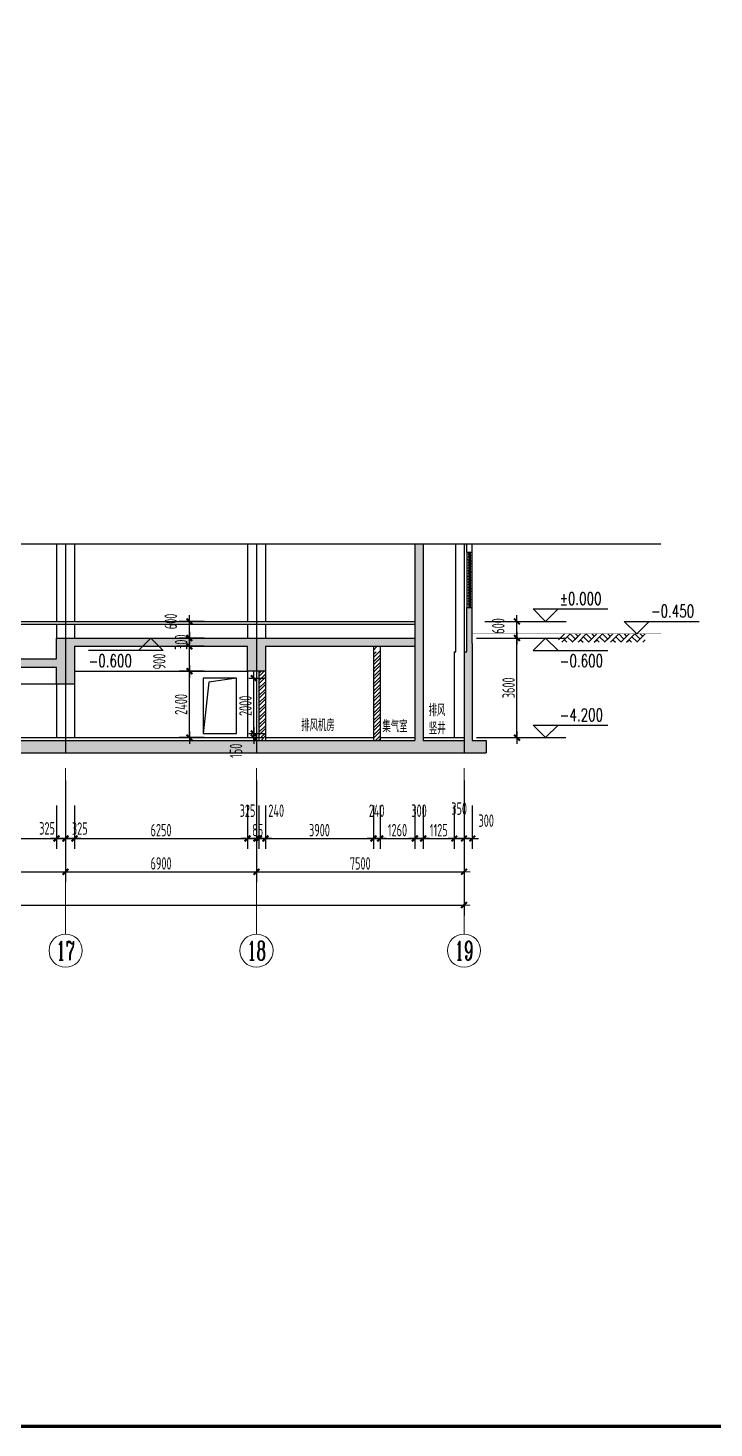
# Model space of a CAD drawing. Extents: x 1596194 to 1987057, y -212608 to 63160.
# Drawn here: x 1784077 to 1808872, y -212608 to -162004 of the extents above; entities that cross this region are included whole.
import ezdxf
from ezdxf.enums import TextEntityAlignment as Align

# ---------------------------------------------------------------- set-up
doc = ezdxf.new("R2010")
doc.units = 0
doc.header["$LTSCALE"] = 100
doc.header["$MEASUREMENT"] = 0
doc.layers.get('0').update_dxf_attribs({"linetype": 'CONTINUOUS'})
doc.layers.get('DEFPOINTS').update_dxf_attribs({"linetype": 'CONTINUOUS'})
for name, color, linetype in [('2-栏杆', 253, 'CONTINUOUS'), ('AXIS_TEXT', 7, 'CONTINUOUS'), ('brick', 5, 'CONTINUOUS'), ('COLUMN', 1, 'CONTINUOUS'), ('DOTE', 251, 'CONTINUOUS'), ('HA', 150, 'CONTINUOUS'), ('PUB_DIM', 3, 'CONTINUOUS'), ('PUB_TEXT', 30, 'CONTINUOUS'), ('WALL', 2, 'CONTINUOUS'), ('WINDOW', 4, 'CONTINUOUS')]:
    doc.layers.add(name, color=color, linetype=linetype)
doc.layers.add('AXIS', color=3, linetype='CONTINUOUS', lineweight=9)
doc.styles.add('_TCH_AXIS', font='COMPLEX.shx', dxfattribs={"width": 0.55})
doc.styles.add('_TCH_DIM', font='SIMPLEX', dxfattribs={"bigfont": 'GBCBIG'})
doc.styles.add('COMPLEX', font='COMPLEX.shx')
doc.styles.add('DIM_FONT', font='SYSZ.shx', dxfattribs={"width": 0.7, "bigfont": 'SYFS.shx'})
doc.dimstyles.new('DIMN150', dxfattribs={"dimscale": 1.5, "dimtxt": 300, "dimasz": 1, "dimexe": 250, "dimexo": 300, "dimgap": 30, "dimtad": 1, "dimdec": 0, "dimzin": 0, "dimdsep": 46, "dimtxsty": 'DIM_FONT', "dimblk": 'ARCHTICK', "dimcen": 0.09, "dimclrt": 7, "dimazin": 2, "dimtfac": 1, "dimtdec": 0, "dimtix": 1, "dimtmove": 2, "dimatfit": 3, "dimldrblk": 'DOT', "dimfxl": 0, "dimtolj": 1, "dimtzin": 0, "dimarcsym": 0})
pattern_1 = [(45, (15638.43, -94301), (-132.582521, 132.582521), [])]

# ---------------------------------------------------------------- blocks, each defined once
blk = doc.blocks.new('_archtick')
blk.add_line((-150, 0), (150, 0))
at = {"const_width": 50}
blk.add_lwpolyline([(-70, -70), (70, 70)], dxfattribs=at)
blk = doc.blocks.new('*D259')
at = {"layer": 'DEFPOINTS', "color": 0}
for p in [(1791611, -185504), (1792238, -185504), (1791611, -187504)]:
    blk.add_point(p, dxfattribs=at)
at = {"layer": 'PUB_DIM', "color": 0, "lineweight": -2}
for p, q in [((1792061, -185504), (1792613, -185504)), ((1792238, -187504), (1792238, -185504)), ((1792061, -187504), (1792613, -187504))]:
    blk.add_line(p, q, dxfattribs=at)
at = {"layer": 'PUB_DIM', "color": 0, "lineweight": -2, "xscale": 1.5, "yscale": 1.5, "zscale": 1.5}
for p, rotation in [((1792238, -185504), 90), ((1792238, -187504), 270)]:
    blk.add_blockref('_archtick', p, dxfattribs=dict(at, rotation=rotation))
at = {"layer": 'PUB_DIM', "color": 7, "insert": (1791936, -186504), "char_height": 450, "attachment_point": 5, "rotation": 90, "style": 'DIM_FONT'}
blk.add_mtext('\\A1;2000', dxfattribs=at)
blk = doc.blocks.new('_Dot')
at = {"color": 0, "linetype": 'ByBlock', "lineweight": -2}
blk.add_line((-0.5, 0), (-1, 0), dxfattribs=at)
at = {"color": 0, "linetype": 'ByBlock', "const_width": 0.5}
blk.add_lwpolyline([(-0.25, 0, 1), (0.25, 0, 1)], format="xyb", close=True, dxfattribs=at)
blk = doc.blocks.new('*D260')
at = {"layer": 'DEFPOINTS', "color": 0}
for p in [(1791611, -187504), (1791611, -187654), (1792238, -187504)]:
    blk.add_point(p, dxfattribs=at)
at = {"layer": 'PUB_DIM', "color": 0, "lineweight": -2}
for p, q in [((1792061, -187504), (1792613, -187504)), ((1792061, -187654), (1792613, -187654)), ((1792238, -187654), (1792238, -187504))]:
    blk.add_line(p, q, dxfattribs=at)
at = {"layer": 'PUB_DIM', "color": 0, "lineweight": -2, "xscale": 1.5, "yscale": 1.5, "zscale": 1.5}
for p, rotation in [((1792238, -187504), 90), ((1792238, -187654), 270)]:
    blk.add_blockref('_archtick', p, dxfattribs=dict(at, rotation=rotation))
at = {"layer": 'PUB_DIM', "color": 7, "insert": (1791593, -188128), "char_height": 450, "attachment_point": 5, "rotation": 90, "style": 'DIM_FONT'}
blk.add_mtext('\\A1;150', dxfattribs=at)
blk = doc.blocks.new('*D416')
at = {"layer": 'DEFPOINTS', "color": 0}
for p in [(1799836, -189654), (1800136, -189654), (1800136, -191300)]:
    blk.add_point(p, dxfattribs=at)
at = {"layer": 'PUB_DIM', "color": 0, "lineweight": -2}
for p, q in [((1799836, -190104), (1799836, -191675)), ((1800136, -190104), (1800136, -191675)), ((1799836, -191300), (1800136, -191300))]:
    blk.add_line(p, q, dxfattribs=at)
at = {"layer": 'PUB_DIM', "color": 0, "lineweight": -2, "xscale": 1.5, "yscale": 1.5, "zscale": 1.5, "rotation": 180}
blk.add_blockref('_archtick', (1799836, -191300), dxfattribs=at)
at = {"layer": 'PUB_DIM', "color": 0, "lineweight": -2, "xscale": 1.5, "yscale": 1.5, "zscale": 1.5}
blk.add_blockref('_archtick', (1800136, -191300), dxfattribs=at)
at = {"layer": 'PUB_DIM', "color": 7, "insert": (1800639, -190655), "char_height": 450, "attachment_point": 5, "style": 'DIM_FONT'}
blk.add_mtext('\\A1;300', dxfattribs=at)
blk = doc.blocks.new('*D417')
at = {"layer": 'DEFPOINTS', "color": 0}
for p in [(1799486, -189654), (1799836, -189654), (1799836, -191300)]:
    blk.add_point(p, dxfattribs=at)
at = {"layer": 'PUB_DIM', "color": 0, "lineweight": -2}
for p, q in [((1799486, -190104), (1799486, -191675)), ((1799836, -190104), (1799836, -191675)), ((1799486, -191300), (1799836, -191300))]:
    blk.add_line(p, q, dxfattribs=at)
at = {"layer": 'PUB_DIM', "color": 0, "lineweight": -2, "xscale": 1.5, "yscale": 1.5, "zscale": 1.5, "rotation": 180}
blk.add_blockref('_archtick', (1799486, -191300), dxfattribs=at)
at = {"layer": 'PUB_DIM', "color": 0, "lineweight": -2, "xscale": 1.5, "yscale": 1.5, "zscale": 1.5}
blk.add_blockref('_archtick', (1799836, -191300), dxfattribs=at)
at = {"layer": 'PUB_DIM', "color": 7, "insert": (1799661, -190220), "char_height": 450, "attachment_point": 5, "style": 'DIM_FONT'}
blk.add_mtext('\\A1;350', dxfattribs=at)
blk = doc.blocks.new('*D418')
at = {"layer": 'DEFPOINTS', "color": 0}
for p in [(1798361, -189654), (1799486, -189654), (1799486, -191300)]:
    blk.add_point(p, dxfattribs=at)
at = {"layer": 'PUB_DIM', "color": 0, "lineweight": -2}
for p, q in [((1798361, -190104), (1798361, -191675)), ((1799486, -190104), (1799486, -191675)), ((1798361, -191300), (1799486, -191300))]:
    blk.add_line(p, q, dxfattribs=at)
at = {"layer": 'PUB_DIM', "color": 0, "lineweight": -2, "xscale": 1.5, "yscale": 1.5, "zscale": 1.5, "rotation": 180}
blk.add_blockref('_archtick', (1798361, -191300), dxfattribs=at)
at = {"layer": 'PUB_DIM', "color": 0, "lineweight": -2, "xscale": 1.5, "yscale": 1.5, "zscale": 1.5}
blk.add_blockref('_archtick', (1799486, -191300), dxfattribs=at)
at = {"layer": 'PUB_DIM', "color": 7, "insert": (1798924, -190998), "char_height": 450, "attachment_point": 5, "style": 'DIM_FONT'}
blk.add_mtext('\\A1;1125', dxfattribs=at)
blk = doc.blocks.new('*D419')
at = {"layer": 'DEFPOINTS', "color": 0}
for p in [(1798061, -189654), (1798361, -189654), (1798361, -191300)]:
    blk.add_point(p, dxfattribs=at)
at = {"layer": 'PUB_DIM', "color": 0, "lineweight": -2}
for p, q in [((1798061, -190104), (1798061, -191675)), ((1798361, -190104), (1798361, -191675)), ((1798061, -191300), (1798361, -191300))]:
    blk.add_line(p, q, dxfattribs=at)
at = {"layer": 'PUB_DIM', "color": 0, "lineweight": -2, "xscale": 1.5, "yscale": 1.5, "zscale": 1.5, "rotation": 180}
blk.add_blockref('_archtick', (1798061, -191300), dxfattribs=at)
at = {"layer": 'PUB_DIM', "color": 0, "lineweight": -2, "xscale": 1.5, "yscale": 1.5, "zscale": 1.5}
blk.add_blockref('_archtick', (1798361, -191300), dxfattribs=at)
at = {"layer": 'PUB_DIM', "color": 7, "insert": (1798211, -190295), "char_height": 450, "attachment_point": 5, "style": 'DIM_FONT'}
blk.add_mtext('\\A1;300', dxfattribs=at)
blk = doc.blocks.new('*D420')
at = {"layer": 'DEFPOINTS', "color": 0}
for p in [(1796801, -189654), (1798061, -189654), (1798061, -191300)]:
    blk.add_point(p, dxfattribs=at)
at = {"layer": 'PUB_DIM', "color": 0, "lineweight": -2}
for p, q in [((1796801, -190104), (1796801, -191675)), ((1798061, -190104), (1798061, -191675)), ((1796801, -191300), (1798061, -191300))]:
    blk.add_line(p, q, dxfattribs=at)
at = {"layer": 'PUB_DIM', "color": 0, "lineweight": -2, "xscale": 1.5, "yscale": 1.5, "zscale": 1.5, "rotation": 180}
blk.add_blockref('_archtick', (1796801, -191300), dxfattribs=at)
at = {"layer": 'PUB_DIM', "color": 0, "lineweight": -2, "xscale": 1.5, "yscale": 1.5, "zscale": 1.5}
blk.add_blockref('_archtick', (1798061, -191300), dxfattribs=at)
at = {"layer": 'PUB_DIM', "color": 7, "insert": (1797431, -190998), "char_height": 450, "attachment_point": 5, "style": 'DIM_FONT'}
blk.add_mtext('\\A1;1260', dxfattribs=at)
blk = doc.blocks.new('*D421')
at = {"layer": 'DEFPOINTS', "color": 0}
for p in [(1796561, -189654), (1796801, -189654), (1796801, -191300)]:
    blk.add_point(p, dxfattribs=at)
at = {"layer": 'PUB_DIM', "color": 0, "lineweight": -2}
for p, q in [((1796561, -190104), (1796561, -191675)), ((1796801, -190104), (1796801, -191675)), ((1796561, -191300), (1796801, -191300))]:
    blk.add_line(p, q, dxfattribs=at)
at = {"layer": 'PUB_DIM', "color": 0, "lineweight": -2, "xscale": 1.5, "yscale": 1.5, "zscale": 1.5, "rotation": 180}
blk.add_blockref('_archtick', (1796561, -191300), dxfattribs=at)
at = {"layer": 'PUB_DIM', "color": 0, "lineweight": -2, "xscale": 1.5, "yscale": 1.5, "zscale": 1.5}
blk.add_blockref('_archtick', (1796801, -191300), dxfattribs=at)
at = {"layer": 'PUB_DIM', "color": 7, "insert": (1796681, -190295), "char_height": 450, "attachment_point": 5, "style": 'DIM_FONT'}
blk.add_mtext('\\A1;240', dxfattribs=at)
blk = doc.blocks.new('*D422')
at = {"layer": 'DEFPOINTS', "color": 0}
for p in [(1792661, -189654), (1796561, -189654), (1796561, -191300)]:
    blk.add_point(p, dxfattribs=at)
at = {"layer": 'PUB_DIM', "color": 0, "lineweight": -2}
for p, q in [((1792661, -190104), (1792661, -191675)), ((1796561, -190104), (1796561, -191675)), ((1792661, -191300), (1796561, -191300))]:
    blk.add_line(p, q, dxfattribs=at)
at = {"layer": 'PUB_DIM', "color": 0, "lineweight": -2, "xscale": 1.5, "yscale": 1.5, "zscale": 1.5, "rotation": 180}
blk.add_blockref('_archtick', (1792661, -191300), dxfattribs=at)
at = {"layer": 'PUB_DIM', "color": 0, "lineweight": -2, "xscale": 1.5, "yscale": 1.5, "zscale": 1.5}
blk.add_blockref('_archtick', (1796561, -191300), dxfattribs=at)
at = {"layer": 'PUB_DIM', "color": 7, "insert": (1794611, -190998), "char_height": 450, "attachment_point": 5, "style": 'DIM_FONT'}
blk.add_mtext('\\A1;3900', dxfattribs=at)
blk = doc.blocks.new('*D423')
at = {"layer": 'DEFPOINTS', "color": 0}
for p in [(1792421, -189654), (1792661, -189654), (1792661, -191300)]:
    blk.add_point(p, dxfattribs=at)
at = {"layer": 'PUB_DIM', "color": 0, "lineweight": -2}
for p, q in [((1792421, -190104), (1792421, -191675)), ((1792661, -190104), (1792661, -191675)), ((1792421, -191300), (1792661, -191300))]:
    blk.add_line(p, q, dxfattribs=at)
at = {"layer": 'PUB_DIM', "color": 0, "lineweight": -2, "xscale": 1.5, "yscale": 1.5, "zscale": 1.5, "rotation": 180}
blk.add_blockref('_archtick', (1792421, -191300), dxfattribs=at)
at = {"layer": 'PUB_DIM', "color": 0, "lineweight": -2, "xscale": 1.5, "yscale": 1.5, "zscale": 1.5}
blk.add_blockref('_archtick', (1792661, -191300), dxfattribs=at)
at = {"layer": 'PUB_DIM', "color": 7, "insert": (1793048, -190295), "char_height": 450, "attachment_point": 5, "style": 'DIM_FONT'}
blk.add_mtext('\\A1;240', dxfattribs=at)
blk = doc.blocks.new('*D424')
at = {"layer": 'DEFPOINTS', "color": 0}
for p in [(1792336, -189654), (1792421, -189654), (1792421, -191300)]:
    blk.add_point(p, dxfattribs=at)
at = {"layer": 'PUB_DIM', "color": 0, "lineweight": -2}
for p, q in [((1792336, -190104), (1792336, -191675)), ((1792421, -190104), (1792421, -191675)), ((1792336, -191300), (1792335, -191300)), ((1792336, -191300), (1792421, -191300)), ((1792421, -191300), (1792423, -191300))]:
    blk.add_line(p, q, dxfattribs=at)
at = {"layer": 'PUB_DIM', "color": 0, "lineweight": -2, "xscale": 1.5, "yscale": 1.5, "zscale": 1.5}
blk.add_blockref('_archtick', (1792336, -191300), dxfattribs=at)
at = {"layer": 'PUB_DIM', "color": 0, "lineweight": -2, "xscale": 1.5, "yscale": 1.5, "zscale": 1.5, "rotation": 180}
blk.add_blockref('_archtick', (1792421, -191300), dxfattribs=at)
at = {"layer": 'PUB_DIM', "color": 7, "insert": (1792379, -190998), "char_height": 450, "attachment_point": 5, "style": 'DIM_FONT'}
blk.add_mtext('\\A1;85', dxfattribs=at)
blk = doc.blocks.new('*D425')
at = {"layer": 'DEFPOINTS', "color": 0}
for p in [(1792011, -189654), (1792336, -189654), (1792336, -191300)]:
    blk.add_point(p, dxfattribs=at)
at = {"layer": 'PUB_DIM', "color": 0, "lineweight": -2}
for p, q in [((1792011, -190104), (1792011, -191675)), ((1792336, -190104), (1792336, -191675)), ((1792011, -191300), (1792336, -191300))]:
    blk.add_line(p, q, dxfattribs=at)
at = {"layer": 'PUB_DIM', "color": 0, "lineweight": -2, "xscale": 1.5, "yscale": 1.5, "zscale": 1.5, "rotation": 180}
blk.add_blockref('_archtick', (1792011, -191300), dxfattribs=at)
at = {"layer": 'PUB_DIM', "color": 0, "lineweight": -2, "xscale": 1.5, "yscale": 1.5, "zscale": 1.5}
blk.add_blockref('_archtick', (1792336, -191300), dxfattribs=at)
at = {"layer": 'PUB_DIM', "color": 7, "insert": (1792011, -190295), "char_height": 450, "attachment_point": 5, "style": 'DIM_FONT'}
blk.add_mtext('\\A1;325', dxfattribs=at)
blk = doc.blocks.new('*D426')
at = {"layer": 'DEFPOINTS', "color": 0}
for p in [(1785761, -189654), (1792011, -189654), (1792011, -191300)]:
    blk.add_point(p, dxfattribs=at)
at = {"layer": 'PUB_DIM', "color": 0, "lineweight": -2}
for p, q in [((1785761, -190104), (1785761, -191675)), ((1792011, -190104), (1792011, -191675)), ((1785761, -191300), (1792011, -191300))]:
    blk.add_line(p, q, dxfattribs=at)
at = {"layer": 'PUB_DIM', "color": 0, "lineweight": -2, "xscale": 1.5, "yscale": 1.5, "zscale": 1.5, "rotation": 180}
blk.add_blockref('_archtick', (1785761, -191300), dxfattribs=at)
at = {"layer": 'PUB_DIM', "color": 0, "lineweight": -2, "xscale": 1.5, "yscale": 1.5, "zscale": 1.5}
blk.add_blockref('_archtick', (1792011, -191300), dxfattribs=at)
at = {"layer": 'PUB_DIM', "color": 7, "insert": (1788886, -190998), "char_height": 450, "attachment_point": 5, "style": 'DIM_FONT'}
blk.add_mtext('\\A1;6250', dxfattribs=at)
blk = doc.blocks.new('*D427')
at = {"layer": 'DEFPOINTS', "color": 0}
for p in [(1785436, -189654), (1785761, -189654), (1785761, -191300)]:
    blk.add_point(p, dxfattribs=at)
at = {"layer": 'PUB_DIM', "color": 0, "lineweight": -2}
for p, q in [((1785436, -190104), (1785436, -191675)), ((1785761, -190104), (1785761, -191675)), ((1785436, -191300), (1785761, -191300))]:
    blk.add_line(p, q, dxfattribs=at)
at = {"layer": 'PUB_DIM', "color": 0, "lineweight": -2, "xscale": 1.5, "yscale": 1.5, "zscale": 1.5, "rotation": 180}
blk.add_blockref('_archtick', (1785436, -191300), dxfattribs=at)
at = {"layer": 'PUB_DIM', "color": 0, "lineweight": -2, "xscale": 1.5, "yscale": 1.5, "zscale": 1.5}
blk.add_blockref('_archtick', (1785761, -191300), dxfattribs=at)
at = {"layer": 'PUB_DIM', "color": 7, "insert": (1785947, -190941), "char_height": 450, "attachment_point": 5, "style": 'DIM_FONT'}
blk.add_mtext('\\A1;325', dxfattribs=at)
blk = doc.blocks.new('*D428')
at = {"layer": 'DEFPOINTS', "color": 0}
for p in [(1785111, -189654), (1785436, -189654), (1785436, -191300)]:
    blk.add_point(p, dxfattribs=at)
at = {"layer": 'PUB_DIM', "color": 0, "lineweight": -2}
for p, q in [((1785111, -190104), (1785111, -191675)), ((1785436, -190104), (1785436, -191675)), ((1785111, -191300), (1785436, -191300))]:
    blk.add_line(p, q, dxfattribs=at)
at = {"layer": 'PUB_DIM', "color": 0, "lineweight": -2, "xscale": 1.5, "yscale": 1.5, "zscale": 1.5, "rotation": 180}
blk.add_blockref('_archtick', (1785111, -191300), dxfattribs=at)
at = {"layer": 'PUB_DIM', "color": 0, "lineweight": -2, "xscale": 1.5, "yscale": 1.5, "zscale": 1.5}
blk.add_blockref('_archtick', (1785436, -191300), dxfattribs=at)
at = {"layer": 'PUB_DIM', "color": 7, "insert": (1784766, -190933), "char_height": 450, "attachment_point": 5, "style": 'DIM_FONT'}
blk.add_mtext('\\A1;325', dxfattribs=at)
blk = doc.blocks.new('*D429')
at = {"layer": 'DEFPOINTS', "color": 0}
for p in [(1776761, -189654), (1785111, -189654), (1785111, -191300)]:
    blk.add_point(p, dxfattribs=at)
at = {"layer": 'PUB_DIM', "color": 0, "lineweight": -2}
for p, q in [((1776761, -190104), (1776761, -191675)), ((1785111, -190104), (1785111, -191675)), ((1776761, -191300), (1785111, -191300))]:
    blk.add_line(p, q, dxfattribs=at)
at = {"layer": 'PUB_DIM', "color": 0, "lineweight": -2, "xscale": 1.5, "yscale": 1.5, "zscale": 1.5, "rotation": 180}
blk.add_blockref('_archtick', (1776761, -191300), dxfattribs=at)
at = {"layer": 'PUB_DIM', "color": 0, "lineweight": -2, "xscale": 1.5, "yscale": 1.5, "zscale": 1.5}
blk.add_blockref('_archtick', (1785111, -191300), dxfattribs=at)
at = {"layer": 'PUB_DIM', "color": 7, "insert": (1780936, -190998), "char_height": 450, "attachment_point": 5, "style": 'DIM_FONT'}
blk.add_mtext('\\A1;8350', dxfattribs=at)
blk = doc.blocks.new('*D1315')
at = {"layer": 'DEFPOINTS', "color": 0}
for p in [(1799836, -184054), (1801750, -184054), (1799836, -187654)]:
    blk.add_point(p, dxfattribs=at)
at = {"layer": 'PUB_DIM', "color": 0, "lineweight": -2}
for p, q in [((1800286, -184054), (1802125, -184054)), ((1801750, -187654), (1801750, -184054)), ((1800286, -187654), (1802125, -187654))]:
    blk.add_line(p, q, dxfattribs=at)
at = {"layer": 'PUB_DIM', "color": 0, "lineweight": -2, "xscale": 1.5, "yscale": 1.5, "zscale": 1.5}
for p, rotation in [((1801750, -184054), 90), ((1801750, -187654), 270)]:
    blk.add_blockref('_archtick', p, dxfattribs=dict(at, rotation=rotation))
at = {"layer": 'PUB_DIM', "color": 7, "insert": (1801448, -185854), "char_height": 450, "attachment_point": 5, "rotation": 90, "style": 'DIM_FONT'}
blk.add_mtext('\\A1;3600', dxfattribs=at)
blk = doc.blocks.new('$LinePat$00000009')
for p, q in [((0, -210), (210, 0)), ((120, -300), (420, 0)), ((420, 0), (608, -188)), ((495, -300), (795, 0)), ((615, 0), (705, -90)), ((210, -210), (300, -300)), ((315, -105), (502, -293)), ((705, -300), (795, -210))]:
    blk.add_line(p, q)
blk = doc.blocks.new('*D1316')
at = {"layer": 'DEFPOINTS', "color": 0}
for p in [(1800136, -183454), (1801750, -183454), (1800136, -184054)]:
    blk.add_point(p, dxfattribs=at)
at = {"layer": 'PUB_DIM', "color": 0, "lineweight": -2}
for p, q in [((1800586, -183454), (1802125, -183454)), ((1801750, -184054), (1801750, -183454)), ((1800586, -184054), (1802125, -184054))]:
    blk.add_line(p, q, dxfattribs=at)
at = {"layer": 'PUB_DIM', "color": 0, "lineweight": -2, "xscale": 1.5, "yscale": 1.5, "zscale": 1.5}
for p, rotation in [((1801750, -183454), 90), ((1801750, -184054), 270)]:
    blk.add_blockref('_archtick', p, dxfattribs=dict(at, rotation=rotation))
at = {"layer": 'PUB_DIM', "color": 7, "insert": (1801075, -183618), "char_height": 450, "attachment_point": 5, "rotation": 90, "style": 'DIM_FONT'}
blk.add_mtext('\\A1;600', dxfattribs=at)
blk = doc.blocks.new('*D1317')
at = {"layer": 'DEFPOINTS', "color": 0}
for p in [(1789912, -185254), (1790891, -185254), (1790891, -187654)]:
    blk.add_point(p, dxfattribs=at)
at = {"layer": 'PUB_DIM', "color": 0, "lineweight": -2}
for p, q in [((1790441, -185254), (1789537, -185254)), ((1789912, -187654), (1789912, -185254)), ((1790441, -187654), (1789537, -187654))]:
    blk.add_line(p, q, dxfattribs=at)
at = {"layer": 'PUB_DIM', "color": 0, "lineweight": -2, "xscale": 1.5, "yscale": 1.5, "zscale": 1.5}
for p, rotation in [((1789912, -185254), 90), ((1789912, -187654), 270)]:
    blk.add_blockref('_archtick', p, dxfattribs=dict(at, rotation=rotation))
at = {"layer": 'PUB_DIM', "color": 7, "insert": (1789610, -186454), "char_height": 450, "attachment_point": 5, "rotation": 90, "style": 'DIM_FONT'}
blk.add_mtext('\\A1;2400', dxfattribs=at)
blk = doc.blocks.new('*D1318')
at = {"layer": 'DEFPOINTS', "color": 0}
for p in [(1789912, -184354), (1790891, -184354), (1790891, -185254)]:
    blk.add_point(p, dxfattribs=at)
at = {"layer": 'PUB_DIM', "color": 0, "lineweight": -2}
for p, q in [((1790441, -184354), (1789537, -184354)), ((1789912, -185254), (1789912, -184354)), ((1790441, -185254), (1789537, -185254))]:
    blk.add_line(p, q, dxfattribs=at)
at = {"layer": 'PUB_DIM', "color": 0, "lineweight": -2, "xscale": 1.5, "yscale": 1.5, "zscale": 1.5}
for p, rotation in [((1789912, -184354), 90), ((1789912, -185254), 270)]:
    blk.add_blockref('_archtick', p, dxfattribs=dict(at, rotation=rotation))
at = {"layer": 'PUB_DIM', "color": 7, "insert": (1788824, -184904), "char_height": 450, "attachment_point": 5, "rotation": 90, "style": 'DIM_FONT'}
blk.add_mtext('\\A1;900', dxfattribs=at)
blk = doc.blocks.new('*D1319')
at = {"layer": 'DEFPOINTS', "color": 0}
for p in [(1789912, -184054), (1790891, -184054), (1790891, -184354)]:
    blk.add_point(p, dxfattribs=at)
at = {"layer": 'PUB_DIM', "color": 0, "lineweight": -2}
for p, q in [((1790441, -184054), (1789537, -184054)), ((1789912, -184054), (1789912, -184052)), ((1789912, -184354), (1789912, -184054)), ((1790441, -184354), (1789537, -184354)), ((1789912, -184354), (1789912, -184355))]:
    blk.add_line(p, q, dxfattribs=at)
at = {"layer": 'PUB_DIM', "color": 0, "lineweight": -2, "xscale": 1.5, "yscale": 1.5, "zscale": 1.5}
for p, rotation in [((1789912, -184054), 270), ((1789912, -184354), 90)]:
    blk.add_blockref('_archtick', p, dxfattribs=dict(at, rotation=rotation))
at = {"layer": 'PUB_DIM', "color": 7, "insert": (1789610, -184204), "char_height": 450, "attachment_point": 5, "rotation": 90, "style": 'DIM_FONT'}
blk.add_mtext('\\A1;300', dxfattribs=at)
blk = doc.blocks.new('*D1320')
at = {"layer": 'DEFPOINTS', "color": 0}
for p in [(1789912, -183454), (1790891, -183454), (1790891, -184054)]:
    blk.add_point(p, dxfattribs=at)
at = {"layer": 'PUB_DIM', "color": 0, "lineweight": -2}
for p, q in [((1790441, -183454), (1789537, -183454)), ((1789912, -184054), (1789912, -183454)), ((1790441, -184054), (1789537, -184054))]:
    blk.add_line(p, q, dxfattribs=at)
at = {"layer": 'PUB_DIM', "color": 0, "lineweight": -2, "xscale": 1.5, "yscale": 1.5, "zscale": 1.5}
for p, rotation in [((1789912, -183454), 90), ((1789912, -184054), 270)]:
    blk.add_blockref('_archtick', p, dxfattribs=dict(at, rotation=rotation))
at = {"layer": 'PUB_DIM', "color": 7, "insert": (1789237, -183454), "char_height": 450, "attachment_point": 5, "rotation": 90, "style": 'DIM_FONT'}
blk.add_mtext('\\A1;600', dxfattribs=at)
blk = doc.blocks.new('_AXISO')
blk.add_circle((0, 0), 0.5)
at = {"layer": 'AXIS_TEXT', "style": 'COMPLEX', "width": 1.041667}
blk.add_attdef('A', text='', height=0.56, dxfattribs=at).set_placement((-0.25, -0.28), (0.25, -0.28), align=Align.FIT)
blk = doc.blocks.new('*D1330')
at = {"layer": 'AXIS', "color": 0, "lineweight": -2}
for p, q in [((1650916, -189204), (1650916, -194079)), ((1799836, -189204), (1799836, -194079)), ((1650916, -193704), (1799836, -193704))]:
    blk.add_line(p, q, dxfattribs=at)
at = {"layer": 'DEFPOINTS', "color": 0}
for p in [(1650916, -188754), (1799836, -188754), (1799836, -193704)]:
    blk.add_point(p, dxfattribs=at)
at = {"layer": 'AXIS', "color": 0, "lineweight": -2, "xscale": 1.5, "yscale": 1.5, "zscale": 1.5, "rotation": 180}
blk.add_blockref('_archtick', (1650916, -193704), dxfattribs=at)
at = {"layer": 'AXIS', "color": 0, "lineweight": -2, "xscale": 1.5, "yscale": 1.5, "zscale": 1.5}
blk.add_blockref('_archtick', (1799836, -193704), dxfattribs=at)
at = {"layer": 'AXIS', "color": 7, "insert": (1725376, -193401), "char_height": 450, "attachment_point": 5, "style": 'DIM_FONT'}
blk.add_mtext('\\A1;148920', dxfattribs=at)
blk = doc.blocks.new('*D1346')
at = {"layer": 'AXIS', "color": 0, "lineweight": -2}
for p, q in [((1776436, -189204), (1776436, -192879)), ((1785436, -189204), (1785436, -192879)), ((1776436, -192504), (1785436, -192504))]:
    blk.add_line(p, q, dxfattribs=at)
at = {"layer": 'DEFPOINTS', "color": 0}
for p in [(1776436, -188754), (1785436, -188754), (1785436, -192504)]:
    blk.add_point(p, dxfattribs=at)
at = {"layer": 'AXIS', "color": 0, "lineweight": -2, "xscale": 1.5, "yscale": 1.5, "zscale": 1.5, "rotation": 180}
blk.add_blockref('_archtick', (1776436, -192504), dxfattribs=at)
at = {"layer": 'AXIS', "color": 0, "lineweight": -2, "xscale": 1.5, "yscale": 1.5, "zscale": 1.5}
blk.add_blockref('_archtick', (1785436, -192504), dxfattribs=at)
at = {"layer": 'AXIS', "color": 7, "insert": (1780936, -192201), "char_height": 450, "attachment_point": 5, "style": 'DIM_FONT'}
blk.add_mtext('\\A1;9000', dxfattribs=at)
blk = doc.blocks.new('*D1347')
at = {"layer": 'AXIS', "color": 0, "lineweight": -2}
for p, q in [((1785436, -189204), (1785436, -192879)), ((1792336, -189204), (1792336, -192879)), ((1785436, -192504), (1792336, -192504))]:
    blk.add_line(p, q, dxfattribs=at)
at = {"layer": 'DEFPOINTS', "color": 0}
for p in [(1785436, -188754), (1792336, -188754), (1792336, -192504)]:
    blk.add_point(p, dxfattribs=at)
at = {"layer": 'AXIS', "color": 0, "lineweight": -2, "xscale": 1.5, "yscale": 1.5, "zscale": 1.5, "rotation": 180}
blk.add_blockref('_archtick', (1785436, -192504), dxfattribs=at)
at = {"layer": 'AXIS', "color": 0, "lineweight": -2, "xscale": 1.5, "yscale": 1.5, "zscale": 1.5}
blk.add_blockref('_archtick', (1792336, -192504), dxfattribs=at)
at = {"layer": 'AXIS', "color": 7, "insert": (1788886, -192201), "char_height": 450, "attachment_point": 5, "style": 'DIM_FONT'}
blk.add_mtext('\\A1;6900', dxfattribs=at)
blk = doc.blocks.new('*D1348')
at = {"layer": 'AXIS', "color": 0, "lineweight": -2}
for p, q in [((1792336, -189204), (1792336, -192879)), ((1799836, -189204), (1799836, -192879)), ((1792336, -192504), (1799836, -192504))]:
    blk.add_line(p, q, dxfattribs=at)
at = {"layer": 'DEFPOINTS', "color": 0}
for p in [(1792336, -188754), (1799836, -188754), (1799836, -192504)]:
    blk.add_point(p, dxfattribs=at)
at = {"layer": 'AXIS', "color": 0, "lineweight": -2, "xscale": 1.5, "yscale": 1.5, "zscale": 1.5, "rotation": 180}
blk.add_blockref('_archtick', (1792336, -192504), dxfattribs=at)
at = {"layer": 'AXIS', "color": 0, "lineweight": -2, "xscale": 1.5, "yscale": 1.5, "zscale": 1.5}
blk.add_blockref('_archtick', (1799836, -192504), dxfattribs=at)
at = {"layer": 'AXIS', "color": 7, "insert": (1796086, -192201), "char_height": 450, "attachment_point": 5, "style": 'DIM_FONT'}
blk.add_mtext('\\A1;7500', dxfattribs=at)

msp = doc.modelspace()

# ---------------------------------------------------------------- hatches: boundary and pattern name
at = {"layer": 'brick'}
h = msp.add_hatch(dxfattribs=at)
h.set_pattern_fill('普通砖', color=256, scale=150, style=0)
h.set_pattern_definition(pattern_1)
h.paths.add_polyline_path([(1796561.073, -187753.58), (1796801.073, -187753.58), (1796801.073, -184553.58), (1796561.073, -184553.58)])
h = msp.add_hatch(dxfattribs=at)
h.set_pattern_fill('普通砖', color=256, scale=150, style=0)
h.set_pattern_definition(pattern_1)
h.paths.add_polyline_path([(1792421.073, -187653.58), (1792661.073, -187653.58), (1792661.073, -185253.58), (1792421.073, -185253.58)])
at = {"layer": 'HA'}
h = msp.add_hatch(dxfattribs=at)
h.set_pattern_fill('钢筋混凝土', color=256, scale=300, style=0)
h.set_pattern_definition([(45, (0, 0), (-530.3301, 530.3301), []), (50, (0, 0), (2151.7805, -188.2564), [225, -2475]), (355, (0, 0), (-416.254, 2256.5764), [180, -1980]), (100.4514, (179.3, -15.7), (1735.5281, 2068.3186), [191.2206, -2103.4263]), (46.1842, (0, 600), (3201.723, -496.557), [337.5, -3712.5]), (96.6356, (266.8, 558.6), (2803.988, 2922.3536), [286.831, -3155.139]), (351.1842, (0, 600), (2803.986, 2922.356), [270, -2970]), (21, (300, 450), (1790.7212, -1207.8567), [225, -2475]), (326, (300, 450), (729.946, 2175.4501), [180, -1980]), (71.4514, (449.2, 349.3), (2520.668, 967.5915), [191.2206, -2103.4263]), (37.5, (0, 0), (36.47957, 998.68156), [0, -1956, 0, -2010, 0, -1987.5]), (7.5, (0, 0), (789.2086, 1183.23514), [0, -1146, 0, -1911, 0, -757.5]), (327.5, (-669, 0), (1601.4673, -67.6646), [0, -750, 0, -2340, 0, -3105]), (317.5, (-969, 0), (1749.5585, 300.315), [0, -975, 0, -1554, 0, -2205])])
h.paths.add_polyline_path([(1686986.073, -183753.58), (1694886.073, -183753.58), (1694886.073, -184453.58), (1695986.073, -184453.58), (1695986.073, -183753.58), (1703886.073, -183753.58), (1703886.073, -184453.58), (1704986.073, -184453.58), (1704986.073, -183753.58), (1712886.073, -183753.58), (1712886.073, -184453.58), (1713986.073, -184453.58), (1713986.073, -183753.58), (1721886.073, -183753.58), (1721886.073, -184453.58), (1722986.073, -184453.58), (1722986.073, -183753.58), (1730886.073, -183753.58), (1730886.073, -184453.58), (1731986.073, -184453.58), (1731986.073, -183753.58), (1739036.073, -183753.58), (1739036.073, -184453.58), (1740136.073, -184453.58), (1740136.073, -183753.58), (1740221.073, -183753.58), (1740221.073, -183453.58), (1649042.019, -183453.58), (1649042.019, -189203.58), (1648542.019, -189203.58), (1648542.019, -189653.58), (1668761.073, -189653.58), (1668761.073, -188203.58), (1800636.073, -188203.58), (1800636.073, -187753.58), (1800136.073, -187753.58), (1800136.073, -184253.58), (1800136.073, -182953.58), (1799936.073, -182953.58), (1799936.073, -184553.58), (1799836.073, -184553.58), (1799836.073, -187753.58), (1798361.073, -187753.58), (1798361.073, -180650.662), (1798061.073, -180650.662), (1798061.073, -187753.58), (1668111.073, -187753.58), (1649342.019, -187753.58), (1649342.019, -183753.58), (1650795.536, -183753.58), (1650795.536, -184453.58), (1651137.202, -184453.58), (1651137.202, -183753.58), (1661811.073, -183753.58), (1661811.073, -187753.58), (1662111.073, -187753.58), (1662111.073, -183753.58), (1668109.27, -183753.58), (1668109.27, -184453.58), (1668761.073, -184453.58), (1668761.073, -183753.58), (1671420.992, -183753.58), (1671420.992, -184453.58), (1672552.332, -184453.58), (1672552.332, -183753.58), (1676886.073, -183753.58), (1676886.073, -184453.58), (1677986.073, -184453.58), (1677986.073, -183753.58), (1685886.073, -183753.58), (1685886.073, -184453.58), (1686986.073, -184453.58)])
h.paths.add_polyline_path([(1668111.073, -188003.58), (1668111.073, -189203.58), (1649342.019, -189203.58), (1649342.019, -188003.58)], flags=16)
h.paths.add_polyline_path([(1758761.073, -183753.58), (1767111.073, -183753.58), (1767111.073, -184453.58), (1767761.073, -184453.58), (1767761.073, -183753.58), (1776111.073, -183753.58), (1776111.073, -185703.58), (1776761.073, -185703.58), (1776761.073, -185103.58), (1785111.073, -185103.58), (1785111.073, -185703.58), (1785761.073, -185703.58), (1785761.073, -184353.58), (1792011.073, -184353.58), (1792011.073, -185253.58), (1792661.073, -185253.58), (1792661.073, -184353.58), (1798061.073, -184353.58), (1798061.073, -184053.58), (1785111.073, -184053.58), (1785111.073, -184803.58), (1776761.073, -184803.58), (1776761.073, -183453.58), (1776111.073, -183453.58), (1740251.073, -183453.58), (1740251.073, -183753.58), (1740336.073, -183753.58), (1740336.073, -184453.58), (1740986.073, -184453.58), (1740986.073, -183753.58), (1749111.073, -183753.58), (1749111.073, -184453.58), (1749761.073, -184453.58), (1749761.073, -183753.58), (1758111.073, -183753.58), (1758111.073, -184453.58), (1758761.073, -184453.58)], flags=17)
h = msp.add_hatch(dxfattribs=at)
h.set_pattern_fill('普通砖', color=256, scale=150, style=0)
h.set_pattern_definition([(45, (0, 0), (-132.582521, 132.582521), [])])
h.paths.add_polyline_path([(1796801.073, -184353.58), (1796561.073, -184353.58), (1796561.073, -187753.58), (1796801.073, -187753.58)])
h.paths.add_polyline_path([(1792661.073, -185253.58), (1792421.073, -185253.58), (1792421.073, -187753.58), (1792661.073, -187753.58)])

# ---------------------------------------------------------------- linework, layer by layer
at = {"color": 50, "linetype": 'Continuous', "const_width": 120}
msp.add_lwpolyline([(1843468.163, -212548.112), (1625068.163, -212548.112), (1625068.163, -91048.112), (1843468.163, -91048.112)], close=True, dxfattribs=at)
at = {"layer": '2-栏杆', "const_width": 20}
msp.add_lwpolyline([(1800136.073, -183903.58), (1806962.299, -183903.58)], dxfattribs=at)
at = {"layer": 'AXIS'}
for p, q in [((1785436.073, -188753.58), (1785436.073, -194753.58)), ((1792336.073, -188753.58), (1792336.073, -194753.58)), ((1799836.073, -188753.58), (1799836.073, -194753.58))]:
    msp.add_line(p, q, dxfattribs=at)
at = {"layer": 'COLUMN'}
for p, q in [((1785111.073, -180650.662), (1785111.073, -183453.58)), ((1785761.073, -180650.662), (1785761.073, -183453.58)), ((1792011.073, -180650.662), (1792011.073, -183453.58)), ((1792661.073, -180650.662), (1792661.073, -183453.58)), ((1799536.073, -184553.58), (1799536.073, -180650.662)), ((1785111.073, -183553.58), (1785111.073, -184053.58)), ((1785761.073, -183553.58), (1785761.073, -184053.58)), ((1792011.073, -183553.58), (1792011.073, -184053.58)), ((1792661.073, -183553.58), (1792661.073, -184053.58)), ((1799486.073, -184553.58), (1799536.073, -184553.58)), ((1799486.073, -184553.58), (1799486.073, -187653.58)), ((1785111.073, -185703.58), (1785111.073, -187653.58)), ((1785761.073, -185703.58), (1785761.073, -187653.58)), ((1792011.073, -185253.58), (1792011.073, -187653.58))]:
    msp.add_line(p, q, dxfattribs=at)
at = {"layer": 'DOTE'}
for p, q in [((1785436.073, -180650.662), (1785436.073, -188203.58)), ((1785436.073, -180650.662), (1785436.073, -188203.58)), ((1792336.073, -180650.662), (1792336.073, -188203.58)), ((1799836.073, -180650.662), (1799836.073, -188203.58))]:
    msp.add_line(p, q, dxfattribs=at)
at = {"layer": 'HA'}
msp.add_lwpolyline([(1644711.859, -180650.662), (1725660.85, -180650.662), (1725775.5, -180335.662), (1725886.586, -180965.662), (1725998.35, -180650.662), (1806947.34, -180650.662)], dxfattribs=at)
at = {"layer": 'PUB_DIM'}
for p, q in [((1802786.071, -183453.58), (1802336.071, -183003.58)), ((1802336.071, -183003.58), (1805036.071, -183003.58)), ((1802786.071, -183453.58), (1803236.071, -183003.58)), ((1802049.956, -183453.58), (1803523.716, -183453.58)), ((1806079.746, -183903.58), (1805629.746, -183453.58)), ((1805629.746, -183453.58), (1808329.746, -183453.58)), ((1806079.746, -183903.58), (1806529.746, -183453.58)), ((1788516.566, -184053.58), (1788066.566, -184503.58)), ((1788516.566, -184053.58), (1788966.566, -184503.58)), ((1802049.956, -184053.58), (1803522.186, -184053.58)), ((1802786.071, -184053.58), (1802336.071, -184503.58)), ((1802786.071, -184053.58), (1803236.071, -184503.58)), ((1788966.566, -184503.58), (1786266.566, -184503.58)), ((1802336.071, -184503.58), (1805036.071, -184503.58)), ((1802786.071, -187653.58), (1802336.071, -187203.58)), ((1802336.071, -187203.58), (1805036.071, -187203.58)), ((1802786.071, -187653.58), (1803236.071, -187203.58)), ((1802049.956, -187653.58), (1803522.186, -187653.58))]:
    msp.add_line(p, q, dxfattribs=at)
at = {"layer": 'WALL'}
for p, q in [((1798061.073, -180650.662), (1798061.073, -187753.58)), ((1798361.073, -180650.662), (1798361.073, -187753.58)), ((1799936.073, -180953.58), (1799936.073, -180650.662)), ((1800136.073, -180953.58), (1800136.073, -180650.662)), ((1799936.073, -180953.58), (1800136.073, -180953.58)), ((1799936.073, -184553.58), (1799936.073, -182953.58)), ((1799936.073, -182953.58), (1800136.073, -182953.58)), ((1800136.073, -184253.58), (1800136.073, -182953.58)), ((1776111.073, -183453.58), (1798061.073, -183453.58)), ((1776761.073, -183553.58), (1798061.073, -183553.58)), ((1785111.073, -184803.58), (1785111.073, -184053.58)), ((1785111.073, -184053.58), (1798061.073, -184053.58)), ((1785761.073, -184353.58), (1785761.073, -185703.58)), ((1785761.073, -184353.58), (1792011.073, -184353.58)), ((1792011.073, -185253.58), (1792011.073, -184353.58)), ((1792661.073, -184353.58), (1792661.073, -185253.58)), ((1792661.073, -184353.58), (1798061.073, -184353.58)), ((1796561.073, -184353.58), (1796561.073, -187753.58)), ((1796801.073, -184353.58), (1796801.073, -187753.58)), ((1799836.073, -184553.58), (1799936.073, -184553.58)), ((1799836.073, -184553.58), (1799836.073, -187753.58)), ((1800136.073, -184253.58), (1800136.073, -187753.58)), ((1776761.073, -184803.58), (1785111.073, -184803.58)), ((1776761.073, -185103.58), (1785111.073, -185103.58)), ((1785111.073, -185703.58), (1785111.073, -185103.58)), ((1785111.073, -185703.58), (1785761.073, -185703.58)), ((1792661.073, -185253.58), (1792011.073, -185253.58)), ((1792421.073, -185253.58), (1792421.073, -187753.58)), ((1792661.073, -185253.58), (1792661.073, -187753.58)), ((1740251.073, -188203.58), (1800636.073, -188203.58)), ((1742061.073, -187753.58), (1798061.073, -187753.58)), ((1798361.073, -187753.58), (1799836.073, -187753.58)), ((1800136.073, -187753.58), (1800636.073, -187753.58)), ((1800636.073, -187753.58), (1800636.073, -188203.58))]:
    msp.add_line(p, q, dxfattribs=at)
at = {"layer": 'WINDOW'}
for p, q in [((1799936.073, -180953.58), (1799936.073, -182953.58)), ((1800015.98, -180953.58), (1800015.98, -182953.58)), ((1800055.98, -180953.58), (1800055.98, -182953.58)), ((1800136.073, -182953.58), (1800136.073, -180953.58)), ((1776761.073, -185703.58), (1785111.073, -185703.58)), ((1785761.073, -185253.58), (1792011.073, -185253.58)), ((1790411.073, -185503.58), (1790411.073, -187503.58)), ((1791611.073, -185503.58), (1790411.073, -185503.58)), ((1791611.073, -187503.58), (1791611.073, -185503.58)), ((1744561.073, -187653.58), (1792421.073, -187653.58)), ((1790411.073, -187503.58), (1791611.073, -187503.58)), ((1792661.073, -187653.58), (1796561.073, -187653.58)), ((1796801.073, -187653.58), (1798061.073, -187653.58)), ((1798361.073, -187653.58), (1799836.073, -187653.58))]:
    msp.add_line(p, q, dxfattribs=at)
for points in [[(1800071.072, -181081.919), (1799989.478, -181024.106), (1800001.04, -181007.787), (1800082.634, -181065.601)], [(1800071.072, -181181.919), (1799989.478, -181124.106), (1800001.04, -181107.787), (1800082.634, -181165.601)], [(1800071.072, -181281.919), (1799989.478, -181224.106), (1800001.04, -181207.787), (1800082.634, -181265.601)], [(1800071.072, -181381.919), (1799989.478, -181324.106), (1800001.04, -181307.787), (1800082.634, -181365.601)], [(1800071.072, -181481.919), (1799989.478, -181424.106), (1800001.04, -181407.787), (1800082.634, -181465.601)], [(1800071.072, -181581.919), (1799989.478, -181524.106), (1800001.04, -181507.787), (1800082.634, -181565.601)], [(1800071.072, -181681.919), (1799989.478, -181624.106), (1800001.04, -181607.787), (1800082.634, -181665.601)], [(1800071.072, -181781.919), (1799989.478, -181724.106), (1800001.04, -181707.787), (1800082.634, -181765.601)], [(1800071.072, -181881.919), (1799989.478, -181824.106), (1800001.04, -181807.787), (1800082.634, -181865.601)], [(1800071.072, -181981.919), (1799989.478, -181924.106), (1800001.04, -181907.787), (1800082.634, -181965.601)], [(1800071.072, -182081.919), (1799989.478, -182024.106), (1800001.04, -182007.787), (1800082.634, -182065.601)], [(1800071.072, -182181.919), (1799989.478, -182124.106), (1800001.04, -182107.787), (1800082.634, -182165.601)], [(1800071.072, -182281.919), (1799989.478, -182224.106), (1800001.04, -182207.787), (1800082.634, -182265.601)], [(1800071.072, -182381.919), (1799989.478, -182324.106), (1800001.04, -182307.787), (1800082.634, -182365.601)], [(1800071.072, -182481.919), (1799989.478, -182424.106), (1800001.04, -182407.787), (1800082.634, -182465.601)], [(1800071.072, -182581.919), (1799989.478, -182524.106), (1800001.04, -182507.787), (1800082.634, -182565.601)], [(1800071.072, -182681.919), (1799989.478, -182624.106), (1800001.04, -182607.787), (1800082.634, -182665.601)], [(1800071.072, -182781.919), (1799989.478, -182724.106), (1800001.04, -182707.787), (1800082.634, -182765.601)], [(1800071.072, -182881.919), (1799989.478, -182824.106), (1800001.04, -182807.787), (1800082.634, -182865.601)]]:
    msp.add_lwpolyline(points, close=True, dxfattribs=at)
msp.add_lwpolyline([(1791611.073, -185503.58), (1790615.003, -185649.629), (1790411.073, -187503.58)], dxfattribs=at)

# ---------------------------------------------------------------- block references
at = {"layer": '2-栏杆'}
for p in [(1803252.192, -183903.58), (1803837.192, -183903.58), (1804422.192, -183903.58), (1805007.192, -183903.58), (1805592.192, -183903.58)]:
    msp.add_blockref('$LinePat$00000009', p, dxfattribs=at)
at = {"layer": 'AXIS'}
ref = msp.add_blockref('_AXISO', (1785436.073, -195353.58), dxfattribs=dict(at, xscale=1200, yscale=1200, zscale=1200))
ref.add_attrib('A', '17', dxfattribs={"layer": 'AXIS_TEXT', "height": 678.8225, "style": '_TCH_AXIS', "width": 0.724138}).set_placement((1785096.662, -195692.991), (1785775.484, -195692.991), align=Align.FIT)
ref = msp.add_blockref('_AXISO', (1792336.073, -195353.58), dxfattribs=dict(at, xscale=1200, yscale=1200, zscale=1200))
ref.add_attrib('A', '18', dxfattribs={"layer": 'AXIS_TEXT', "height": 678.8225, "style": '_TCH_AXIS', "width": 0.724138}).set_placement((1791996.662, -195692.991), (1792675.484, -195692.991), align=Align.FIT)
ref = msp.add_blockref('_AXISO', (1799836.073, -195353.58), dxfattribs=dict(at, xscale=1200, yscale=1200, zscale=1200))
ref.add_attrib('A', '19', dxfattribs={"layer": 'AXIS_TEXT', "height": 678.8225, "style": '_TCH_AXIS', "width": 0.724138}).set_placement((1799496.662, -195692.991), (1800175.484, -195692.991), align=Align.FIT)

# ---------------------------------------------------------------- texts
at = {"layer": 'PUB_TEXT'}
for s, height, style, width, p in [('%%P0.000', 446.25, '_TCH_DIM', 0.705882, (1803296.071, -182853.58)), ('-0.450', 446.25, '_TCH_DIM', 0.705882, (1806589.746, -183303.58)), ('-0.600', 446.25, '_TCH_DIM', 0.705882, (1786266.566, -185099.83)), ('-0.600', 446.25, '_TCH_DIM', 0.705882, (1803296.071, -185099.83)), ('排风', 434.0551, 'DIM_FONT', 0.7, (1798556.699, -186882.712)), ('-4.200', 446.25, '_TCH_DIM', 0.705882, (1803296.071, -187053.58)), ('排风机房', 434.0551, 'DIM_FONT', 0.7, (1793949.251, -187421.439)), ('集气室', 434.0551, 'DIM_FONT', 0.7, (1796885.003, -187463.621)), ('竖井', 434.0551, 'DIM_FONT', 0.7, (1798565.815, -187531.819))]:
    msp.add_text(s, height=height, dxfattribs=dict(at, style=style, width=width)).set_placement(p)

# ---------------------------------------------------------------- dimensions: what is measured, and where the dimension line sits
at = {"layer": 'AXIS'}
for p1, p2, distance, picture, middle in [((1650916.141, -188753.58), (1799836.073, -188753.58), -4950, '*D1330', (1725376.107, -193401.437)), ((1776436.073, -188753.58), (1785436.073, -188753.58), -3750, '*D1346', (1780936.073, -192201.437)), ((1785436.073, -188753.58), (1792336.073, -188753.58), -3750, '*D1347', (1788886.073, -192201.437)), ((1792336.073, -188753.58), (1799836.073, -188753.58), -3750, '*D1348', (1796086.073, -192201.437))]:
    dim = msp.add_aligned_dim(p1=p1, p2=p2, distance=distance, dimstyle='DIMN150', dxfattribs=at)
    dim.commit()
    dim.dimension.update_dxf_attribs({"geometry": picture, "text_midpoint": middle})
at = {"layer": 'PUB_DIM'}
for base, p1, p2, angle, picture, middle in [((1789911.818, -183453.58), (1790891.287, -184053.58), (1790891.287, -183453.58), 90, '*D1320', (1789236.818, -183453.58)), ((1801749.956, -183453.58), (1800136.073, -184053.58), (1800136.073, -183453.58), 90, '*D1316', (1801074.956, -183617.88)), ((1789911.818, -184353.58), (1790891.287, -185253.58), (1790891.287, -184353.58), 90, '*D1318', (1788824.318, -184903.58)), ((1792238.459, -187503.58), (1791611.073, -187653.58), (1791611.073, -187503.58), 90, '*D260', (1791593.459, -188127.58)), ((1785436.073, -191300.015), (1785111.073, -189653.58), (1785436.073, -189653.58), 0, '*D428', (1784765.656, -190932.713)), ((1785761.073, -191300.015), (1785436.073, -189653.58), (1785761.073, -189653.58), 360, '*D427', (1785947.292, -190941.206)), ((1792336.073, -191300.015), (1792011.073, -189653.58), (1792336.073, -189653.58), 0, '*D425', (1792011.073, -190295.015)), ((1792661.073, -191300.015), (1792421.073, -189653.58), (1792661.073, -189653.58), 0, '*D423', (1793047.929, -190295.015)), ((1796801.073, -191300.015), (1796561.073, -189653.58), (1796801.073, -189653.58), 0, '*D421', (1796681.073, -190295.015)), ((1798361.073, -191300.015), (1798061.073, -189653.58), (1798361.073, -189653.58), 0, '*D419', (1798211.073, -190295.015)), ((1799836.073, -191300.015), (1799486.073, -189653.58), (1799836.073, -189653.58), 0, '*D417', (1799661.073, -190220.208)), ((1800136.073, -191300.015), (1799836.073, -189653.58), (1800136.073, -189653.58), 360, '*D416', (1800638.573, -190655.015))]:
    dim = msp.add_linear_dim(base=base, p1=p1, p2=p2, angle=angle, dimstyle='DIMN150', dxfattribs=at)
    dim.commit()
    dim.dimension.update_dxf_attribs({"geometry": picture, "text_midpoint": middle, "dimtype": 129})
for p1, p2, distance, picture, middle in [((1790891.287, -184353.58), (1790891.287, -184053.58), 979.469, '*D1319', (1789609.675, -184203.58)), ((1799836.073, -187653.58), (1799836.073, -184053.58), -1913.883, '*D1315', (1801447.813, -185853.58)), ((1790891.287, -187653.58), (1790891.287, -185253.58), 979.469, '*D1317', (1789609.675, -186453.58)), ((1791611.073, -187503.58), (1791611.073, -185503.58), -627.386, '*D259', (1791936.316, -186503.58)), ((1776761.073, -189653.58), (1785111.073, -189653.58), -1646.435, '*D429', (1780936.073, -190997.872)), ((1785761.073, -189653.58), (1792011.073, -189653.58), -1646.435, '*D426', (1788886.073, -190997.872)), ((1792336.073, -189653.58), (1792421.073, -189653.58), -1646.435, '*D424', (1792378.573, -190997.872)), ((1792661.073, -189653.58), (1796561.073, -189653.58), -1646.435, '*D422', (1794611.073, -190997.872)), ((1796801.073, -189653.58), (1798061.073, -189653.58), -1646.435, '*D420', (1797431.073, -190997.872)), ((1798361.073, -189653.58), (1799486.073, -189653.58), -1646.435, '*D418', (1798923.573, -190997.872))]:
    dim = msp.add_aligned_dim(p1=p1, p2=p2, distance=distance, dimstyle='DIMN150', dxfattribs=at)
    dim.commit()
    dim.dimension.update_dxf_attribs({"geometry": picture, "text_midpoint": middle})

doc.saveas('drawing.dxf')
